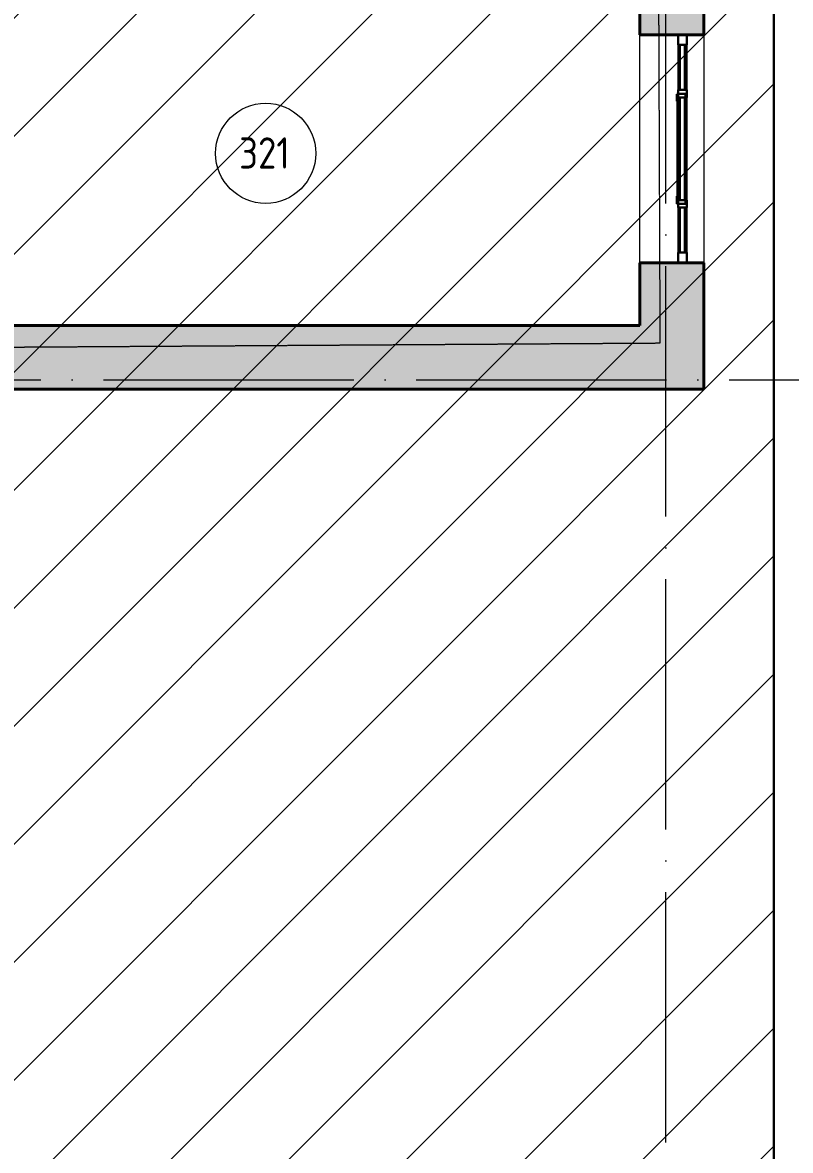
# Model space of a CAD drawing. Header units: millimetres. Extents: x -269164 to 430575, y -569542 to 36130.
# Drawn here: x 228952 to 235090, y -428171 to -419159 of the extents above; entities that cross this region are included whole.
import ezdxf

# ---------------------------------------------------------------- set-up
doc = ezdxf.new("R2010")
doc.units = ezdxf.units.MM
doc.linetypes.add('ADSK_Линия сетки', pattern=[25, 20, -2.5, 0, -2.5])
doc.linetypes.add('ADSK_Сверху', pattern=[4.5, 3, -1.5])
for name, color, linetype, lineweight in [('_ Окна', 7, 'Continuous', 30), ('Витраж', 7, 'Continuous', 18), ('Марки помещений', 7, 'Continuous', 20), ('Окна', 7, 'Continuous', 18), ('Оси', 7, 'Continuous', 9), ('Панели витража', 7, 'Continuous', 18), ('Перекрытие', 7, 'Continuous', 18), ('Стены наружные', 7, 'Continuous', 18)]:
    doc.layers.add(name, color=color, linetype=linetype, lineweight=lineweight)
doc.styles.add('GOST Common_2', font='GOST_Common.ttf', dxfattribs={"width": 0.9, "height": 250})

# ---------------------------------------------------------------- blocks, each defined once
blk = doc.blocks.new('Прямоугольный импост - 70х20_60мм-1225109-03 План 3-го этажа маркировочный')
at = {"layer": 'Витраж', "color": 253, "linetype": 'ADSK_Сверху', "true_color": 0xaaaaaa}
for p, q in [((39644.1, 2434.5), (39644.1, 2364.5)), ((39724.1, 2434.5), (39644.1, 2434.5)), ((40114.1, 2434.5), (40084.1, 2434.5)), ((39724.1, 2364.5), (39644.1, 2364.5)), ((40114.1, 2364.5), (40084.1, 2364.5))]:
    blk.add_line(p, q, dxfattribs=at)
blk = doc.blocks.new('Прямоугольный импост - 70х20_60мм-1424711-03 План 3-го этажа маркировочный')
at = {"layer": 'Витраж', "color": 253, "linetype": 'ADSK_Сверху', "true_color": 0xaaaaaa}
for p, q in [((-80, 35), (0, 35)), ((0, 35), (0, -35)), ((0, -35), (-80, -35))]:
    blk.add_line(p, q, dxfattribs=at)
blk = doc.blocks.new('Прямоугольный импост - 70х20_60мм-1424712-03 План 3-го этажа маркировочный')
at = {"layer": 'Витраж', "color": 253, "linetype": 'ADSK_Сверху', "true_color": 0xaaaaaa}
for p, q in [((0, 35), (-80, 35)), ((0, -35), (0, 35)), ((-80, -35), (0, -35))]:
    blk.add_line(p, q, dxfattribs=at)
blk = doc.blocks.new('Прямоугольный импост - 70х20_60мм-1225111-03 План 3-го этажа маркировочный')
at = {"layer": 'Витраж', "color": 253, "linetype": 'ADSK_Сверху', "true_color": 0xaaaaaa}
for p, q in [((40144.1, 2434.5), (40114.1, 2434.5)), ((40994.1, 2434.5), (40964.1, 2434.5)), ((40144.1, 2364.5), (40114.1, 2364.5)), ((40994.1, 2364.5), (40964.1, 2364.5))]:
    blk.add_line(p, q, dxfattribs=at)
blk = doc.blocks.new('Витраж-тент со смещением вовне - 60мм 30 сдвиг-1466942-03 План 3-го этажа маркировочный')
at = {"layer": '_ Окна', "color": 253, "linetype": 'ADSK_Сверху', "true_color": 0xaaaaaa}
for p, q in [((-440, 25), (-440, -45)), ((-440, 25), (-410, 25)), ((-440, -45), (-440, 25)), ((440, 25), (410, 25)), ((440, -45), (440, 25)), ((440, -45), (440, 25)), ((-380, -45), (-440, -45)), ((-380, -35), (-380, -45)), ((380, -35), (380, -45)), ((380, -45), (440, -45))]:
    blk.add_line(p, q, dxfattribs=at)
at = {"layer": 'Окна', "color": 253, "linetype": 'ADSK_Сверху', "true_color": 0xaaaaaa}
blk.add_line((-380, -45), (380, -45), dxfattribs=at)
blk = doc.blocks.new('Прямоугольный импост - 70х20_60мм-1225113-03 План 3-го этажа маркировочный')
at = {"layer": 'Витраж', "color": 253, "linetype": 'ADSK_Сверху', "true_color": 0xaaaaaa}
for p, q in [((41024.1, 2434.5), (40994.1, 2434.5)), ((41464.1, 2434.5), (41384.1, 2434.5)), ((41464.1, 2364.5), (41464.1, 2434.5)), ((41024.1, 2364.5), (40994.1, 2364.5)), ((41464.1, 2364.5), (41384.1, 2364.5))]:
    blk.add_line(p, q, dxfattribs=at)
blk = doc.blocks.new('Прямоугольный импост - 70х60мм-1424709-03 План 3-го этажа маркировочный')
at = {"layer": 'Витраж', "color": 253, "linetype": 'ADSK_Сверху', "true_color": 0xaaaaaa}
for p, q in [((-30, 35), (30, 35)), ((30, -35), (-30, -35))]:
    blk.add_line(p, q, dxfattribs=at)
blk = doc.blocks.new('Прямоугольный импост - 70х60мм-1225009-03 План 3-го этажа маркировочный')
at = {"layer": 'Витраж', "color": 253, "linetype": 'ADSK_Сверху', "true_color": 0xaaaaaa}
for p, q in [((41024.1, 2434.5), (41024.1, 2364.5)), ((41384.1, 2434.5), (41024.1, 2434.5)), ((41384.1, 2364.5), (41384.1, 2434.5)), ((41384.1, 2364.5), (41024.1, 2364.5))]:
    blk.add_line(p, q, dxfattribs=at)
blk = doc.blocks.new('Прямоугольный импост - 70х60мм-1242018-03 План 3-го этажа маркировочный')
at = {"layer": 'Витраж', "color": 253, "linetype": 'ADSK_Сверху', "true_color": 0xaaaaaa}
for p, q in [((40144.1, 2434.5), (40144.1, 2364.5)), ((40964.1, 2434.5), (40144.1, 2434.5)), ((40964.1, 2364.5), (40964.1, 2434.5)), ((40964.1, 2364.5), (40144.1, 2364.5))]:
    blk.add_line(p, q, dxfattribs=at)
blk = doc.blocks.new('Системная панель - _AR_Стекло_40мм_привязка по центру-V6-03 План 3-го этажа маркировочный')
at = {"layer": 'Панели витража', "lineweight": 30}
for p, q in [((180, 20), (-180, 20)), ((-180, 20), (-180, -20)), ((180, -20), (180, 20)), ((-180, -20), (180, -20))]:
    blk.add_line(p, q, dxfattribs=at)
blk = doc.blocks.new('Прямоугольный импост - 70х40_60мм-V7-03 План 3-го этажа маркировочный')
at = {"layer": 'Витраж'}
for p, q in [((41024.1, 2434.5), (41384.1, 2434.5)), ((41024.1, 2364.5), (41384.1, 2364.5))]:
    blk.add_line(p, q, dxfattribs=at)
blk = doc.blocks.new('Прямоугольный импост - 70х20_60мм-1236776-03 План 3-го этажа маркировочный')
at = {"layer": 'Витраж', "lineweight": 30}
for p, q in [((-80, 35), (0, 35)), ((-80, -35), (-80, 35)), ((0, 35), (0, -35)), ((0, -35), (-80, -35))]:
    blk.add_line(p, q, dxfattribs=at)
blk = doc.blocks.new('Прямоугольный импост - 70х20_60мм-1236778-03 План 3-го этажа маркировочный')
at = {"layer": 'Витраж', "lineweight": 30}
for p, q in [((0, 35), (-80, 35)), ((-80, 35), (-80, -35)), ((0, -35), (0, 35)), ((-80, -35), (0, -35))]:
    blk.add_line(p, q, dxfattribs=at)
blk = doc.blocks.new('Прямоугольный импост - 70х40_60мм-V20-03 План 3-го этажа маркировочный')
at = {"layer": 'Витраж'}
for p, q in [((-6006, 11415.4), (-6006, 11055.4)), ((-5936, 11415.4), (-5936, 11055.4))]:
    blk.add_line(p, q, dxfattribs=at)
blk = doc.blocks.new('Системная панель - _AR_Стекло_40мм_привязка по центру-1261423-03 План 3-го этажа маркировочный')
at = {"layer": 'Панели витража', "lineweight": 30}
for p, q in [((410, 20), (-410, 20)), ((-410, 20), (-410, -20)), ((410, -20), (410, 20)), ((-410, -20), (410, -20))]:
    blk.add_line(p, q, dxfattribs=at)
blk = doc.blocks.new('Прямоугольный импост - 70х40_60мм-1229822-03 План 3-го этажа маркировочный')
at = {"layer": 'Витраж'}
for p, q in [((40144.1, 2434.5), (40964.1, 2434.5)), ((40144.1, 2364.5), (40964.1, 2364.5))]:
    blk.add_line(p, q, dxfattribs=at)
blk = doc.blocks.new('Прямоугольный импост - 70х60мм-1236773-03 План 3-го этажа маркировочный')
at = {"layer": 'Витраж', "lineweight": 30}
for p, q in [((-30, 35), (30, 35)), ((-30, -35), (-30, 35)), ((30, 35), (30, -35)), ((30, -35), (-30, -35))]:
    blk.add_line(p, q, dxfattribs=at)
blk = doc.blocks.new('ADSK_Марка_Помещение_ОдноЗначение - Номер-247393-03 План 3-го этажа маркировочный')
at = {"layer": 'Марки помещений'}
blk.add_circle((0, 0), 4, dxfattribs=at)

msp = doc.modelspace()

# ---------------------------------------------------------------- hatches: boundary and pattern name
at = {"lineweight": 13, "true_color": 0x636466}
h = msp.add_hatch(dxfattribs=at)
h.set_pattern_fill('ANSI31', color=251, scale=210)
h.set_pattern_definition([(45, (-1914008.9, -109463.3), (-471.46345, 471.46345), [])])
h.paths.add_polyline_path([(234958.19, -379662.32), (191467.82, -379662.32), (191467.82, -437206.01), (234958.19, -437206.01)])
at = {"layer": 'Стены наружные', "true_color": 0xc0c0c0}
h = msp.add_hatch(color=9, dxfattribs=at)
h.paths.add_polyline_path([(234058.31, -421579.62), (234396.86, -421579.62), (234396.86, -421077.75), (233886.86, -421077.75), (233886.86, -421579.62), (234057.85, -421579.62)])
h.paths.add_polyline_path([(233886.86, -419257.75), (234396.86, -419257.75), (234396.86, -418286.18), (233886.86, -418286.18)])
h.paths.add_polyline_path([(234058.31, -417436.18), (234396.86, -417436.18), (234396.86, -416431.02), (233886.86, -416431.02), (233886.86, -417436.18), (234043.33, -417436.18)])
h.paths.add_polyline_path([(234036.82, -415581.02), (234396.86, -415581.02), (234396.86, -414578.72), (233886.86, -414578.72), (233886.86, -415581.02)])
h.paths.add_polyline_path([(234396.86, -413728.72), (234396.86, -412722.71), (233886.86, -412722.71), (233886.86, -413728.72), (234058.31, -413728.72)])
h.paths.add_polyline_path([(234396.86, -410902.71), (234396.86, -409760.73), (233886.86, -409758.37), (233886.86, -410902.71), (234058.31, -410902.71)])
msp.add_hatch(color=9, dxfattribs=at).paths.add_polyline_path([(234396.86, -422089.62), (234396.86, -421579.62), (228116.31, -421579.62), (228116.31, -422089.62), (234058.31, -422089.62)])

# ---------------------------------------------------------------- linework, layer by layer
at = {"color": 251, "lineweight": 30, "true_color": 0x636466}
msp.add_lwpolyline([(191467.82, -379662.32), (234958.19, -379662.32), (234958.19, -437206.01), (191467.82, -437206.01)], close=True, dxfattribs=at)
at = {"layer": 'Оси', "linetype": 'ADSK_Линия сетки', "ltscale": 100}
for p, q in [((234092.82, -435606.71), (234092.82, -386087.13)), ((167096.68, -422015.13), (235324.62, -422015.13))]:
    msp.add_line(p, q, dxfattribs=at)
at = {"layer": 'Перекрытие', "color": 9, "linetype": 'ADSK_Сверху', "true_color": 0xaad4d4}
for p, q in [((234020.04, -414959.89), (234046.61, -421721.97)), ((234046.61, -421721.97), (227726.35, -421762.04))]:
    msp.add_line(p, q, dxfattribs=at)
at = {"layer": 'Стены наружные', "lineweight": 40}
for p, q in [((233886.86, -418286.18), (233886.86, -419257.75)), ((234396.86, -419257.75), (234396.86, -418286.18)), ((233886.86, -419257.75), (234396.86, -419257.75)), ((234396.86, -421077.75), (233886.86, -421077.75)), ((233886.86, -421077.75), (233886.86, -421579.62)), ((234396.86, -422089.62), (234396.86, -421077.75)), ((233886.86, -421579.62), (228015.82, -421579.62)), ((228116.31, -422089.62), (234396.86, -422089.62))]:
    msp.add_line(p, q, dxfattribs=at)
at = {"layer": 'Стены наружные'}
for p, q in [((233886.86, -421077.75), (233886.86, -419257.75)), ((234396.86, -419257.75), (234396.86, -421077.75))]:
    msp.add_line(p, q, dxfattribs=at)

# ---------------------------------------------------------------- block references
at = {"layer": '_ Окна', "color": 253, "linetype": 'ADSK_Сверху', "true_color": 0xaaaaaa, "rotation": 270.0000000000002}
msp.add_blockref('Витраж-тент со смещением вовне - 60мм 30 сдвиг-1466942-03 План 3-го этажа маркировочный', (234226.86, -420167.75), dxfattribs=at)
at = {"layer": 'Витраж', "color": 253, "linetype": 'ADSK_Сверху', "true_color": 0xaaaaaa}
for name, p, rotation in [('Прямоугольный импост - 70х20_60мм-1424712-03 План 3-го этажа маркировочный', (234226.86, -419257.75), 90.00000000000024), ('Прямоугольный импост - 70х20_60мм-1225113-03 План 3-го этажа маркировочный', (236626.36, -460721.85), 90), ('Прямоугольный импост - 70х60мм-1225009-03 План 3-го этажа маркировочный', (236626.36, -460721.85), 90), ('Прямоугольный импост - 70х20_60мм-1225111-03 План 3-го этажа маркировочный', (236626.36, -460721.85), 90.00000000000058), ('Прямоугольный импост - 70х60мм-1242018-03 План 3-го этажа маркировочный', (236626.36, -460721.85), 90.00000000000058), ('Прямоугольный импост - 70х20_60мм-1225109-03 План 3-го этажа маркировочный', (236626.36, -460721.85), 90), ('Прямоугольный импост - 70х60мм-1225009-03 План 3-го этажа маркировочный', (236626.36, -462021.85), 90)]:
    msp.add_blockref(name, p, dxfattribs=dict(at, rotation=rotation))
at = {"layer": 'Витраж'}
for name, p, rotation in [('Прямоугольный импост - 70х20_60мм-1236778-03 План 3-го этажа маркировочный', (234226.86, -419257.75), 90.00000000000024), ('Прямоугольный импост - 70х40_60мм-V7-03 План 3-го этажа маркировочный', (236626.36, -460721.85), 90), ('Прямоугольный импост - 70х40_60мм-1229822-03 План 3-го этажа маркировочный', (236626.36, -460721.85), 90.00000000000058), ('Прямоугольный импост - 70х40_60мм-V20-03 План 3-го этажа маркировочный', (228255.81, -409582.36), 180)]:
    msp.add_blockref(name, p, dxfattribs=dict(at, rotation=rotation))
at = {"layer": 'Витраж', "color": 253, "linetype": 'ADSK_Сверху', "true_color": 0xaaaaaa, "extrusion": (0, 0, -1), "rotation": 269.9999999999997}
for name, p in [('Прямоугольный импост - 70х60мм-1424709-03 План 3-го этажа маркировочный', (-234226.86, -419727.75)), ('Прямоугольный импост - 70х60мм-1424709-03 План 3-го этажа маркировочный', (-234226.86, -420607.75)), ('Прямоугольный импост - 70х20_60мм-1424711-03 План 3-го этажа маркировочный', (-234226.86, -421077.75))]:
    msp.add_blockref(name, p, dxfattribs=at)
at = {"layer": 'Витраж', "extrusion": (0, 0, -1), "rotation": 269.9999999999997}
for name, p in [('Прямоугольный импост - 70х60мм-1236773-03 План 3-го этажа маркировочный', (-234226.86, -419727.75)), ('Прямоугольный импост - 70х60мм-1236773-03 План 3-го этажа маркировочный', (-234226.86, -420607.75)), ('Прямоугольный импост - 70х20_60мм-1236776-03 План 3-го этажа маркировочный', (-234226.86, -421077.75))]:
    msp.add_blockref(name, p, dxfattribs=at)
at = {"layer": 'Марки помещений', "xscale": 99.99999999999993, "yscale": 99.99999999999993, "zscale": 99.99999999999993}
msp.add_blockref('ADSK_Марка_Помещение_ОдноЗначение - Номер-247393-03 План 3-го этажа маркировочный', (230894.97, -420204.32), dxfattribs=at)
at = {"layer": 'Панели витража', "rotation": 270.0000000000002}
for name, p in [('Системная панель - _AR_Стекло_40мм_привязка по центру-V6-03 План 3-го этажа маркировочный', (234226.86, -419517.75)), ('Системная панель - _AR_Стекло_40мм_привязка по центру-1261423-03 План 3-го этажа маркировочный', (234226.86, -420167.75)), ('Системная панель - _AR_Стекло_40мм_привязка по центру-V6-03 План 3-го этажа маркировочный', (234226.86, -420817.75))]:
    msp.add_blockref(name, p, dxfattribs=at)

# ---------------------------------------------------------------- texts
at = {"layer": 'Марки помещений', "lineweight": 9, "insert": (230683.01, -420076.6), "char_height": 250, "width": 526.7087, "attachment_point": 1, "style": 'GOST Common_2'}
msp.add_mtext('321', dxfattribs=at)

doc.saveas('drawing.dxf')
